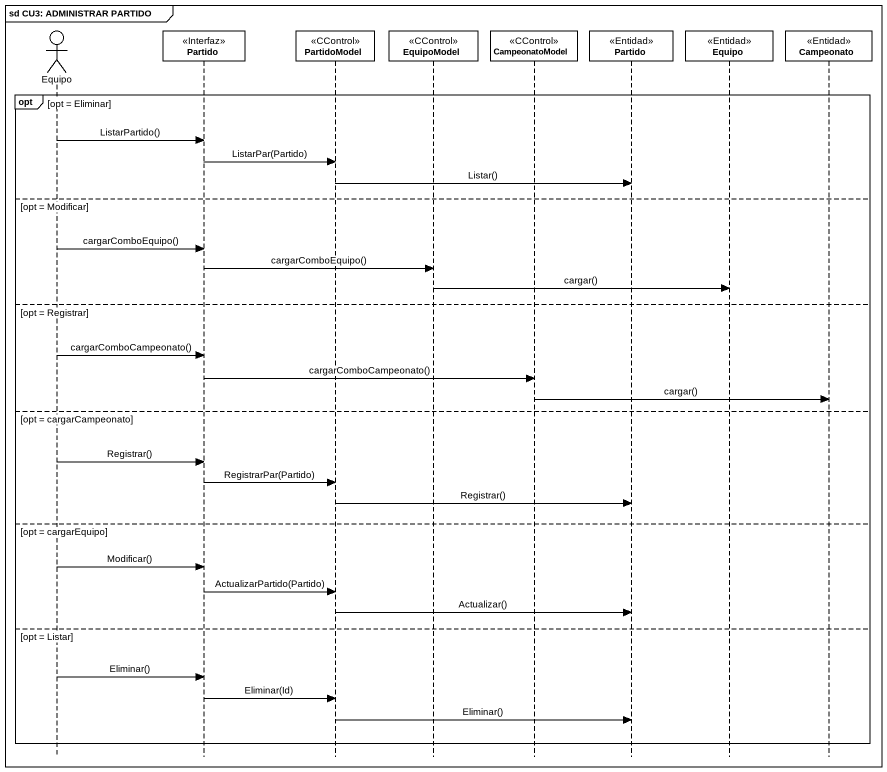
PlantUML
@startuml
mainframe sd CU3: ADMINISTRAR PARTIDO
hide footbox
actor Equipo #FFFFFF
participant Partido <<Interfaz>> #FFFFFF
participant PartidoModel <<CControl>> #FFFFFF
participant EquipoModel <<CControl>> #FFFFFF
participant CampeonatoModel <<CControl>> #FFFFFF
participant "Partido" as Partido_2 <<Entidad>> #FFFFFF
participant "Equipo" as Equipo_2 <<Entidad>> #FFFFFF
participant Campeonato <<Entidad>> #FFFFFF

opt opt = Eliminar
  Equipo -> Partido : ListarPartido()
  Partido -> PartidoModel : ListarPar(Partido)
  PartidoModel -> Partido_2 : Listar()
else opt = Modificar
  Equipo -> Partido : cargarComboEquipo()
  Partido -> EquipoModel : cargarComboEquipo()
  EquipoModel -> Equipo_2 : cargar()
else opt = Registrar
  Equipo -> Partido : cargarComboCampeonato()
  Partido -> CampeonatoModel : cargarComboCampeonato()
  CampeonatoModel -> Campeonato : cargar()
else opt = cargarCampeonato
  Equipo -> Partido : Registrar()
  Partido -> PartidoModel : RegistrarPar(Partido)
  PartidoModel -> Partido_2 : Registrar()
else opt = cargarEquipo
  Equipo -> Partido : Modificar()
  Partido -> PartidoModel : ActualizarPartido(Partido)
  PartidoModel -> Partido_2 : Actualizar()
else opt = Listar
  Equipo -> Partido : Eliminar()
  Partido -> PartidoModel : Eliminar(Id)
  PartidoModel -> Partido_2 : Eliminar()
end
@enduml
